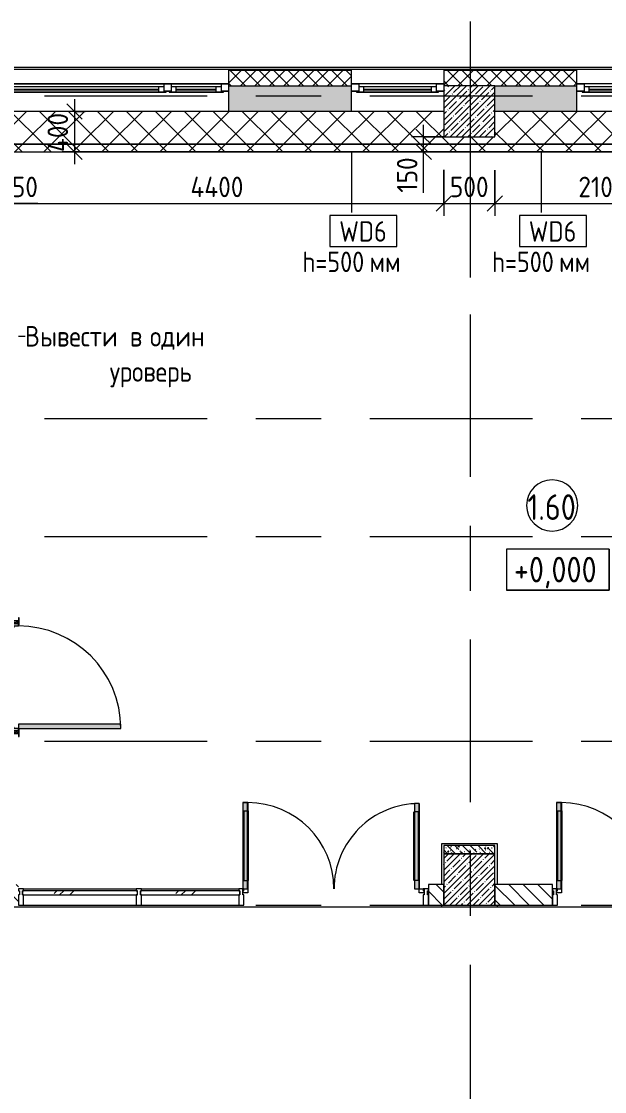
# Model space of a CAD drawing. Header units: millimetres. Extents: x 81368 to 286493, y -8553 to 29000.
# Drawn here: x 101428 to 107120, y 11579 to 22028 of the extents above; entities that cross this region are included whole.
import ezdxf

# ---------------------------------------------------------------- set-up
doc = ezdxf.new("R2010")
doc.units = ezdxf.units.MM
doc.linetypes.add('Осевая', pattern=[3175, 635, -476.25, 1587.5, -476.25])
for name, color, linetype, lineweight in [('A-ANNO-DIMS', 7, 'Continuous', 9), ('A-ANNO-DIMS-100', 7, 'Continuous', 9), ('A-AREA-IDEN', 7, 'Continuous', 9), ('A-GLAZ', 7, 'Continuous', 9), ('A-GLAZ-CURT', 7, 'Continuous', 9), ('A-GLAZ-CWMG', 7, 'Continuous', 9), ('A-WALL', 7, 'Continuous', 9), ('A-WALL-1', 7, 'Continuous', 13), ('A-WALL-IDEN', 7, 'Continuous', 9), ('G-ANNO-DIMS', 7, 'Continuous', 9), ('I-WALL', 7, 'Continuous', 9), ('S-COLS', 7, 'Continuous', 9), ('Оси', 7, 'Continuous', 9), ('Оси-2', 7, 'Осевая', 9)]:
    doc.layers.add(name, color=color, linetype=linetype, lineweight=lineweight)
for name, color, linetype, lineweight, true_color in [('A-DETL-GENF-1', 7, 'Continuous', 9, 0xe2e2e2), ('A-DETL-GENF-2', 7, 'Continuous', 9, 0xaaaaaa), ('A-DOOR-1', 7, 'Continuous', 9, 0xaaaaaa), ('A-DOOR-2', 7, 'Continuous', 9, 0xe2e2e2), ('A-DOOR-FRAM-1', 7, 'Continuous', 9, 0xe2e2e2), ('A-DOOR-FRAM-2', 7, 'Continuous', 9, 0xaaaaaa), ('A-FLOR-1', 7, 'Continuous', 9, 0xaaaaaa), ('A-WALL-3', 7, 'Continuous', 9, 0xff80c0), ('G-ANNO-TEXT-1', 7, 'Continuous', 9, 0x3c3c3c), ('I-WALL-1', 7, 'Continuous', 9, 0x787878)]:
    doc.layers.add(name, color=color, linetype=linetype, lineweight=lineweight, true_color=true_color)
doc.styles.add('GOST Common', font='GOST_Common.ttf', dxfattribs={"width": 0.9, "height": 250})
doc.styles.add('GOST Common_1', font='GOST_Common.ttf', dxfattribs={"width": 0.9, "height": 200})
doc.styles.add('ISOCPEUR_1', font='isocpeur.ttf', dxfattribs={"width": 0.9, "height": 200})
doc.dimstyles.new('ISO-2_0_0_9К_Средний_округл2', dxfattribs={"dimscale": 304.8, "dimtxt": 199.196235, "dimasz": 0.492126, "dimexe": 0.393701, "dimexo": 0, "dimgap": 0, "dimtad": 1, "dimdec": 0, "dimrnd": 10, "dimzin": 0, "dimdsep": 46, "dimtxsty": 'ISOCPEUR_1', "dimblk1": 'OBLIQUE', "dimblk2": 'OBLIQUE', "dimsah": 1, "dimcen": 0.09, "dimdle": 0.393701, "dimazin": 0, "dimtfac": 1, "dimtdec": 4, "dimtix": 1, "dimtmove": 0, "dimatfit": 3, "dimfxl": 1, "dimtvp": 1, "dimtolj": 1, "dimtzin": 0, "dimarcsym": 2})
doc.dimstyles.new('ISO-2_0_0_9К_Средний_округл2_1', dxfattribs={"dimscale": 304.8, "dimtxt": 199.196235, "dimasz": 0.492126, "dimexe": 0.393701, "dimexo": 0, "dimgap": 0, "dimtad": 1, "dimdec": 0, "dimrnd": 10, "dimzin": 0, "dimdsep": 46, "dimtxsty": 'ISOCPEUR_1', "dimblk1": 'OBLIQUE', "dimblk2": 'OBLIQUE', "dimsah": 1, "dimcen": 0.09, "dimdle": 0.393701, "dimazin": 0, "dimtfac": 1, "dimtdec": 4, "dimtix": 1, "dimtmove": 1, "dimatfit": 3, "dimfxl": 1, "dimtvp": 1, "dimtolj": 1, "dimtzin": 0, "dimarcsym": 2})
pattern_1 = [(45, (0, 0), (-57.024626, 57.024626), []), (45, (57.025, 0), (-57.024626, 57.024626), [100.806, -20.161, 3.353, -16.808])]
pattern_2 = [(45, (0, 0), (-141.42136, 141.42136), []), (135, (0, 0), (-141.42136, -141.42136), [])]

# ---------------------------------------------------------------- blocks, each defined once
blk = doc.blocks.new('120_Окно_СКБ_1Ст - 120_Окно_СКБ_1Ст 900х2500_h_ с форточкой-22876038-План монтажа стен и перегородок 1 этажа в осях 23_1-33')
at = {"layer": 'A-GLAZ'}
for p, q in [((-450, -127), (-450, -57)), ((-450, -57), (-380, -57)), ((450, -57), (-450, -57)), ((-380, -57), (-380, -127)), ((380, -87), (-380, -87)), ((-380, -87), (-380, -127)), ((-330, -137), (-330, -87)), ((330, -137), (330, -87)), ((380, -127), (380, -57)), ((380, -57), (450, -57)), ((380, -127), (380, -87)), ((450, -57), (450, -127)), ((-380, -127), (-450, -127)), ((-450, -127), (-400, -127)), ((-380, -127), (-400, -127)), ((-400, -127), (-400, -137)), ((-400, -137), (400, -137)), ((400, -137), (-400, -137)), ((-330, -107), (330, -107)), ((330, -117), (-330, -117)), ((450, -127), (380, -127)), ((400, -127), (380, -127)), ((400, -127), (450, -127)), ((400, -137), (400, -127))]:
    blk.add_line(p, q, dxfattribs=at)
blk = doc.blocks.new('110_Дверь_СКБ_1Ст_Внутренняя1 - Д-4 1100x2100h_су мгн-31800557-План монтажа стен и перегородок 1 этажа в осях 23_1-33')
at = {"layer": 'A-DOOR-1'}
h = blk.add_hatch(dxfattribs=at)
h.set_pattern_fill('FP_27', color=256, style=0, pattern_type=2)
h.set_pattern_definition([(135, (1751.41, 164.685), (-14.14214, -14.14214), []), (225, (1751.41, 164.685), (14.14214, -14.14214), [])])
h.paths.add_polyline_path([(562.5, 100), (537.5, 100), (537.5, -100), (562.5, -100)])
at = {"layer": 'A-DOOR-2'}
h = blk.add_hatch(color=256, dxfattribs=at)
h.paths.add_polyline_path([(537.5, 20), (537.5, 100), (512.5, 100), (512.5, 60), (502.5, 60), (502.5, 20)])
h.paths.add_polyline_path([(-477.5, 20), (-477.5, 60), (-487.5, 60), (-487.5, 100), (-512.5, 100), (-512.5, 20)])
at = {"layer": 'A-DOOR-FRAM-1'}
for points in [[(512.5, 1100), (472.5, 1100), (472.5, 100), (512.5, 100), (512.5, 547.2)], [(-497.5, 100), (-497.5, 108), (-567.5, 108), (-567.5, 100)], [(592.5, 108), (522.5, 108), (522.5, 100), (592.5, 100)], [(-497.5, 99), (-497.5, 100), (-512.5, 99)], [(-497.5, 20), (-512.5, 20), (-512.5, -100), (-497.5, -100)], [(537.5, 99), (537.5, 100), (522.5, 99)], [(537.5, 20), (522.5, 20), (522.5, -100), (537.5, -100)], [(-497.5, -108), (-497.5, -100), (-567.5, -100), (-567.5, -108)], [(592.5, -100), (522.5, -100), (522.5, -108), (592.5, -108)]]:
    blk.add_hatch(color=256, dxfattribs=at).paths.add_polyline_path(points)
at = {"layer": 'A-DOOR-FRAM-2'}
h = blk.add_hatch(dxfattribs=at)
h.set_pattern_fill('FP_28', color=256, style=0, pattern_type=2)
h.set_pattern_definition([(45, (-371.384, 164.685), (-14.1421, 14.1421), []), (135, (-371.384, 164.685), (-14.1421, -14.1421), [])])
h.paths.add_polyline_path([(-512.5, 100), (-537.5, 100), (-537.5, -100), (-512.5, -100)])
at = {"layer": 'A-DOOR-1'}
for p, q in [((512.5, 1100), (472.5, 1100)), ((472.5, 1100), (472.5, 100)), ((512.5, 100), (512.5, 1100)), ((472.5, 100), (512.5, 100))]:
    blk.add_line(p, q, dxfattribs=at)
blk.add_arc((512.5, 100), 1000, 90, 180, dxfattribs=at)
at = {"layer": 'A-DOOR-FRAM-2'}
for p, q in [((-497.5, 108), (-567.5, 108)), ((-567.5, 108), (-567.5, 100)), ((-497.5, 100), (-497.5, 108)), ((592.5, 108), (522.5, 108)), ((522.5, 108), (522.5, 100)), ((592.5, 100), (592.5, 108)), ((-567.5, 100), (-497.5, 100)), ((-512.5, 100), (-537.5, 100)), ((-537.5, 100), (-537.5, -100)), ((-487.5, 100), (-512.5, 100)), ((-512.5, 100), (-512.5, 20)), ((-512.5, -100), (-512.5, 100)), ((-497.5, 100), (-512.5, 100)), ((-512.5, 100), (-512.5, 99)), ((-512.5, 99), (-497.5, 99)), ((-512.5, 20), (-477.5, 20)), ((-497.5, 20), (-512.5, 20)), ((-512.5, 20), (-512.5, -100)), ((-497.5, 99), (-497.5, 100)), ((-497.5, -100), (-497.5, 20)), ((-487.5, 60), (-487.5, 100)), ((-477.5, 60), (-487.5, 60)), ((-477.5, 20), (-477.5, 60)), ((512.5, 60), (502.5, 60)), ((502.5, 60), (502.5, 20)), ((502.5, 20), (537.5, 20)), ((512.5, 100), (512.5, 60)), ((537.5, 100), (512.5, 100)), ((537.5, 100), (522.5, 100)), ((522.5, 100), (522.5, 99)), ((522.5, 100), (592.5, 100)), ((522.5, 99), (537.5, 99)), ((537.5, 20), (522.5, 20)), ((522.5, 20), (522.5, -100)), ((537.5, 20), (537.5, 100)), ((562.5, 100), (537.5, 100)), ((537.5, 100), (537.5, -100)), ((537.5, 99), (537.5, 100)), ((537.5, -100), (537.5, 20)), ((562.5, -100), (562.5, 100)), ((-497.5, -100), (-567.5, -100)), ((-567.5, -100), (-567.5, -108)), ((-537.5, -100), (-512.5, -100)), ((-512.5, -100), (-497.5, -100)), ((-497.5, -108), (-497.5, -100)), ((522.5, -100), (537.5, -100)), ((592.5, -100), (522.5, -100)), ((522.5, -100), (522.5, -108)), ((537.5, -100), (562.5, -100)), ((592.5, -108), (592.5, -100)), ((-567.5, -108), (-497.5, -108)), ((522.5, -108), (592.5, -108))]:
    blk.add_line(p, q, dxfattribs=at)
blk = doc.blocks.new('Дверь_Витражная_остекление_ - ВВ-11 остекление-32352627-План монтажа стен и перегородок 1 этажа в осях 23_1-33')
at = {"layer": 'A-DETL-GENF-1'}
for points in [[(-791, -20), (-836, -20), (-836, -851), (-791, -851), (-791, -56)], [(841, -20), (841, -860), (886, -860), (886, -20)]]:
    blk.add_hatch(color=256, dxfattribs=at).paths.add_polyline_path(points)
at = {"layer": 'A-DETL-GENF-2'}
for p, q in [((-791, -20), (-836, -20)), ((-836, -851), (-836, -20)), ((-791, -20), (-836, -20)), ((-836, -20), (-836, -851)), ((-836, -100), (-791, -100)), ((-826, -771), (-826, -100)), ((-791, -851), (-791, -20)), ((-791, -851), (-791, -20)), ((-782, -771), (-782, -100)), ((832, -780), (832, -100)), ((841, -860), (841, -20)), ((841, -20), (841, -860)), ((886, -100), (841, -100)), ((876, -780), (876, -100)), ((886, -860), (886, -20)), ((886, -860), (886, -20)), ((-836, -771), (-791, -771)), ((886, -780), (841, -780)), ((-836, -851), (-791, -851)), ((-836, -851), (-791, -851)), ((886, -860), (841, -860)), ((841, -860), (886, -860))]:
    blk.add_line(p, q, dxfattribs=at)
at = {"layer": 'A-DOOR-1'}
for p, q in [((-886, 20), (-836, 20)), ((-886, -20), (-886, 20)), ((-836, 20), (-836, -20)), ((836, 20), (886, 20)), ((836, -20), (836, 20)), ((886, 20), (886, -20)), ((-836, -20), (-886, -20)), ((-836, -851), (-836, -20)), ((836, -860), (836, -20)), ((886, -20), (836, -20))]:
    blk.add_line(p, q, dxfattribs=at)
for centre, radius, start, end in [((-836, -20), 831, 270, 0), ((836, -20), 840, 180, 270)]:
    blk.add_arc(centre, radius, start, end, dxfattribs=at)
blk = doc.blocks.new('Прямоугольный импост - Импост структурный с накладкой - 160мм Темный-30756008-План монтажа стен и перегородок 1 этажа в осях 23_1-33')
at = {"layer": 'A-GLAZ-CWMG'}
for p, q in [((-50, 0), (-50, 17)), ((-50, 17), (0, 17)), ((-40, 0), (-50, 0)), ((-40, -40), (-40, 0)), ((0, 0), (-10, 0)), ((-10, 0), (-10, -40)), ((0, 17), (0, 0)), ((-50, -140), (-50, -40)), ((-50, -40), (-40, -40)), ((-10, -40), (0, -40)), ((0, -40), (0, -140)), ((0, -140), (-50, -140))]:
    blk.add_line(p, q, dxfattribs=at)
blk = doc.blocks.new('Системная панель - Стекло - 40мм-32352622-План монтажа стен и перегородок 1 этажа в осях 23_1-33')
at = {"layer": 'A-GLAZ-CURT'}
h = blk.add_hatch(dxfattribs=at)
h.set_pattern_fill('FP_46', color=256, style=0, pattern_type=2)
h.set_pattern_definition([(225, (103174, 13440), (282.8427, -282.8427), [200, -600]), (225, (103374, 13540), (282.8427, -282.8427), [600, -200]), (225, (102974, 13640), (282.8427, -282.8427), [200, -600])])
h.paths.add_polyline_path([(-485, 40), (-485, 0), (485, 0), (485, 40), (-101, 40)])
for p, q in [((485, 40), (-485, 40)), ((-485, 40), (-485, 0)), ((-485, 0), (485, 0)), ((485, 0), (485, 40))]:
    blk.add_line(p, q, dxfattribs=at)
blk = doc.blocks.new('Прямоугольный импост - Импост структурный с накладкой - 160мм Темный-32352618-План монтажа стен и перегородок 1 этажа в осях 23_1-33')
at = {"layer": 'A-GLAZ-CWMG'}
for p, q in [((102599, 13557), (103549, 13557)), ((102599, 13400), (103549, 13400))]:
    blk.add_line(p, q, dxfattribs=at)
blk = doc.blocks.new('Прямоугольный импост - Импост структурный с накладкой - 160мм Темный-30755591-План монтажа стен и перегородок 1 этажа в осях 23_1-33')
at = {"layer": 'A-GLAZ-CWMG'}
for p, q in [((-25, 0), (-25, 17)), ((-25, 17), (25, 17)), ((-15, 0), (-25, 0)), ((-15, -40), (-15, 0)), ((25, 0), (15, 0)), ((15, 0), (15, -40)), ((25, 17), (25, 0)), ((-25, -140), (-25, -40)), ((-25, -40), (-15, -40)), ((15, -40), (25, -40)), ((25, -40), (25, -140)), ((25, -140), (-25, -140))]:
    blk.add_line(p, q, dxfattribs=at)
blk = doc.blocks.new('Системная панель - Стекло - 40мм-32352614-План монтажа стен и перегородок 1 этажа в осях 23_1-33')
at = {"layer": 'A-GLAZ-CURT'}
h = blk.add_hatch(dxfattribs=at)
h.set_pattern_fill('FP_47', color=256, style=0, pattern_type=2)
h.set_pattern_definition([(225, (102098.5, 13440), (282.8427, -282.8427), [200, -600]), (225, (102298.5, 13540), (282.8427, -282.8427), [600, -200]), (225, (101898.5, 13640), (282.8427, -282.8427), [200, -600])])
h.paths.add_polyline_path([(-561, 40), (-561, 0), (560, 0), (560, 40), (153, 40)])
for p, q in [((560, 40), (-561, 40)), ((-561, 40), (-561, 0)), ((560, 0), (560, 40)), ((-561, 0), (560, 0))]:
    blk.add_line(p, q, dxfattribs=at)
blk = doc.blocks.new('Прямоугольный импост - Импост структурный с накладкой - 160мм Темный-32352612-План монтажа стен и перегородок 1 этажа в осях 23_1-33')
at = {"layer": 'A-GLAZ-CWMG'}
for p, q in [((101448, 13557), (102549, 13557)), ((101448, 13400), (102549, 13400))]:
    blk.add_line(p, q, dxfattribs=at)
blk = doc.blocks.new('Прямоугольный импост - Импост структурный с накладкой - 160мм Темный-32310142-План монтажа стен и перегородок 1 этажа в осях 23_1-33')
at = {"layer": 'A-GLAZ-CWMG'}
for p, q in [((-50, 0), (-50, 17)), ((-50, 17), (0, 17)), ((-40, 0), (-50, 0)), ((-40, -40), (-40, 0)), ((0, 0), (-10, 0)), ((-10, 0), (-10, -40)), ((0, 17), (0, 0)), ((-50, -140), (-50, -40)), ((-50, -40), (-40, -40)), ((-10, -40), (0, -40)), ((0, -40), (0, -140)), ((0, -140), (-50, -140))]:
    blk.add_line(p, q, dxfattribs=at)
blk = doc.blocks.new('Дверь_Витражная_остекление_ - ВВ-12 остекление-32353611-План монтажа стен и перегородок 1 этажа в осях 23_1-33')
at = {"layer": 'A-DETL-GENF-1'}
for points in [[(-789.5, -20), (-834.5, -20), (-834.5, -849), (-789.5, -849), (-789.5, -56)], [(839.5, -20), (839.5, -860), (884.5, -860), (884.5, -20)]]:
    blk.add_hatch(color=256, dxfattribs=at).paths.add_polyline_path(points)
at = {"layer": 'A-DETL-GENF-2'}
for p, q in [((-789.5, -20), (-834.5, -20)), ((-834.5, -849), (-834.5, -20)), ((-789.5, -20), (-834.5, -20)), ((-834.5, -20), (-834.5, -849)), ((-834.5, -100), (-789.5, -100)), ((-824.5, -769), (-824.5, -100)), ((-789.5, -849), (-789.5, -20)), ((-789.5, -849), (-789.5, -20)), ((-780.5, -769), (-780.5, -100)), ((830.5, -780), (830.5, -100)), ((839.5, -860), (839.5, -20)), ((839.5, -20), (839.5, -860)), ((884.5, -100), (839.5, -100)), ((874.5, -780), (874.5, -100)), ((884.5, -860), (884.5, -20)), ((884.5, -860), (884.5, -20)), ((-834.5, -769), (-789.5, -769)), ((884.5, -780), (839.5, -780)), ((-834.5, -849), (-789.5, -849)), ((-834.5, -849), (-789.5, -849)), ((884.5, -860), (839.5, -860)), ((839.5, -860), (884.5, -860))]:
    blk.add_line(p, q, dxfattribs=at)
at = {"layer": 'A-DOOR-1'}
for p, q in [((-884.5, 20), (-834.5, 20)), ((-884.5, -20), (-884.5, 20)), ((-834.5, 20), (-834.5, -20)), ((834.5, 20), (884.5, 20)), ((834.5, -20), (834.5, 20)), ((884.5, 20), (884.5, -20)), ((-834.5, -20), (-884.5, -20)), ((-834.5, -849), (-834.5, -20)), ((834.5, -860), (834.5, -20)), ((884.5, -20), (834.5, -20))]:
    blk.add_line(p, q, dxfattribs=at)
for centre, radius, start, end in [((-834.5, -20), 829, 270, 0), ((834.5, -20), 840, 180, 270)]:
    blk.add_arc(centre, radius, start, end, dxfattribs=at)
blk = doc.blocks.new('BSC_Колонна _Прямоугольная - 500х500-23282986-План монтажа стен и перегородок 1 этажа в осях 23_1-33')
at = {"layer": 'S-COLS'}
h = blk.add_hatch(dxfattribs=at)
h.set_pattern_fill('FP_54', color=256, style=0, pattern_type=2)
h.set_pattern_definition([(45, (-105800, -21150), (-57.024626, 57.024626), []), (45, (-105742.975, -21150), (-57.024626, 57.024626), [100.806, -20.161, 3.353, -16.808])])
h.paths.add_polyline_path([(-250, -250), (250, -250), (250, 250), (-250, 250), (-250, -226)])
for p, q in [((250, 250), (-250, 250)), ((-250, 250), (-250, -250)), ((250, -250), (250, 250)), ((-250, -250), (250, -250))]:
    blk.add_line(p, q, dxfattribs=at)
blk = doc.blocks.new('120_Окно_СКБ_2Ст_Фрамуга сверху - 120_Окно_СКБ_2Ст_2300х2500_h_ ДОО-23103760-План монтажа стен и перегородок 1 этажа в осях 23_1-33')
at = {"layer": 'A-GLAZ'}
for p, q in [((-1150, -127), (-1150, -57)), ((-1150, -57), (-1080, -57)), ((1150, -57), (-1150, -57)), ((-1080, -57), (-1080, -127)), ((-1080, -57), (1080, -57)), ((520, -87), (-1080, -87)), ((-1080, -87), (-1080, -127)), ((-1030, -137), (-1030, -87)), ((470, -137), (470, -87)), ((520, -127), (520, -57)), ((520, -57), (590, -57)), ((520, -127), (520, -87)), ((590, -57), (590, -127)), ((1080, -87), (590, -87)), ((590, -87), (590, -127)), ((640, -137), (640, -87)), ((1030, -137), (1030, -87)), ((1080, -127), (1080, -57)), ((1080, -57), (1150, -57)), ((1080, -127), (1080, -87)), ((1150, -57), (1150, -127)), ((-1080, -127), (-1150, -127)), ((-1150, -127), (-1100, -127)), ((-1080, -127), (-1100, -127)), ((-1100, -127), (-1100, -137)), ((-1100, -137), (540, -137)), ((540, -137), (-1100, -137)), ((-1030, -107), (470, -107)), ((470, -117), (-1030, -117)), ((590, -127), (520, -127)), ((540, -127), (520, -127)), ((540, -127), (570, -127)), ((540, -127), (570, -127)), ((540, -137), (540, -127)), ((590, -127), (570, -127)), ((570, -127), (570, -137)), ((570, -137), (1100, -137)), ((1100, -137), (570, -137)), ((640, -107), (1030, -107)), ((1030, -117), (640, -117)), ((1150, -127), (1080, -127)), ((1100, -127), (1080, -127)), ((1100, -127), (1150, -127)), ((1100, -137), (1100, -127))]:
    blk.add_line(p, q, dxfattribs=at)
blk = doc.blocks.new('Прямоугольный импост - Импост структурный с накладкой - 160мм Темный-32348142-План монтажа стен и перегородок 1 этажа в осях 23_1-33')
at = {"layer": 'A-GLAZ-CWMG'}
for p, q in [((0, 17), (-50, 17)), ((-50, 17), (-50, 0)), ((-50, 0), (-40, 0)), ((-40, 0), (-40, -40)), ((-10, -40), (-10, 0)), ((-10, 0), (0, 0)), ((0, 0), (0, 17)), ((-40, -40), (-50, -40)), ((-50, -40), (-50, -140)), ((0, -40), (-10, -40)), ((0, -140), (0, -40)), ((-50, -140), (0, -140))]:
    blk.add_line(p, q, dxfattribs=at)
blk = doc.blocks.new('Зашивка приборов отопления - Зашивка приборов отопления-33267402-План монтажа стен и перегородок 1 этажа в осях 23_1-33')
at = {"layer": 'A-WALL-3'}
h = blk.add_hatch(dxfattribs=at)
h.set_pattern_fill('FP_63', color=256, style=0, pattern_type=2)
h.set_pattern_definition(pattern_2)
h.paths.add_polyline_path([(107828, 20829), (108150, 20829), (108150, 21150), (106050, 21150), (106050, 20900), (105550, 20900), (105550, 21150), (101150, 21150), (101150, 20829), (107662, 20829)])
h = blk.add_hatch(dxfattribs=at)
h.set_pattern_fill('FP_63', color=256, style=0, pattern_type=2)
h.set_pattern_definition(pattern_2)
h.paths.add_polyline_path([(104837, 20754), (108150, 20754), (108150, 20829), (101150, 20829), (101150, 20754), (104670, 20754)])
for p, q in [((103450, 21150), (101150, 21150)), ((105550, 21150), (104650, 21150)), ((107750, 21150), (106850, 21150)), ((101150, 20829), (108150, 20829)), ((108150, 20829), (101150, 20829)), ((101150, 20754), (108150, 20754))]:
    blk.add_line(p, q, dxfattribs=at)
blk = doc.blocks.new('Марка_Помещения - Номер-25198446-План монтажа стен и перегородок 1 этажа в осях 23_1-33')
at = {"layer": 'A-AREA-IDEN'}
for start, end in [(360, 180), (180, 360)]:
    blk.add_arc((0, 0), 2.5, start, end, dxfattribs=at)
blk = doc.blocks.new('Высотные отметки - 10х4_h_-17668695-План монтажа стен и перегородок 1 этажа в осях 23_1-33')
at = {"layer": 'G-ANNO-DIMS'}
for p, q in [((-5, 4), (-5, 0)), ((5, 4), (-5, 4)), ((5, 4), (-5, 4)), ((-5, 4), (-5, 0)), ((5, 4), (5, 0)), ((5, 0), (5, 4)), ((5, 0), (-5, 0)), ((-5, 0), (5, 0))]:
    blk.add_line(p, q, dxfattribs=at)
blk = doc.blocks.new('М_стена2 - Типоразмер-30678229-План монтажа стен и перегородок 1 этажа в осях 23_1-33')
at = {"layer": 'A-WALL-IDEN'}
for p, q in [((3.26, 1.52), (-3.27, 1.52)), ((-3.27, 1.52), (-3.27, -1.48)), ((3.26, -1.48), (3.26, 1.52)), ((-3.27, -1.48), (3.26, -1.48))]:
    blk.add_line(p, q, dxfattribs=at)
blk = doc.blocks.new('DIMBLOCK51-План монтажа стен и перегородок 1 этажа в осях 23_1-33')
at = {"layer": 'A-ANNO-DIMS-100'}
for p, q in [((100800, 20357), (100800, 20131)), ((100800, 20251), (100800, 20357)), ((101150, 20357), (101150, 20131)), ((101150, 20251), (101150, 20357)), ((100680, 20251), (101150, 20251)), ((101108, 20251), (100975, 20251)), ((101587, 20251), (101108, 20251))]:
    blk.add_line(p, q, dxfattribs=at)
at = {"layer": 'A-ANNO-DIMS-100', "lineweight": 20}
for p, q in [((100800, 20251), (100875, 20326)), ((101150, 20251), (101225, 20326)), ((100800, 20251), (100725, 20176)), ((101150, 20251), (101075, 20176))]:
    blk.add_line(p, q, dxfattribs=at)
at = {"layer": 'A-ANNO-DIMS-100', "color": 0, "insert": (101208, 20512), "char_height": 200, "width": 455.09, "attachment_point": 1, "line_spacing_factor": 1.149209, "style": 'ISOCPEUR_1'}
blk.add_mtext('350', dxfattribs=at)
blk = doc.blocks.new('_Oblique')
at = {"color": 0, "linetype": 'ByBlock', "lineweight": -2}
blk.add_line((-0.5, -0.5), (0.5, 0.5), dxfattribs=at)
blk = doc.blocks.new('DIMBLOCK52-План монтажа стен и перегородок 1 этажа в осях 23_1-33')
at = {"layer": 'A-ANNO-DIMS-100'}
for p, q in [((105550, 20578), (105550, 20131)), ((105550, 20251), (105550, 20578)), ((101150, 20357), (101150, 20131)), ((101150, 20251), (101150, 20357)), ((101150, 20251), (105550, 20251))]:
    blk.add_line(p, q, dxfattribs=at)
at = {"layer": 'A-ANNO-DIMS-100', "lineweight": 20}
for p, q in [((101150, 20251), (101225, 20326)), ((105550, 20251), (105625, 20326)), ((101150, 20251), (101075, 20176)), ((105550, 20251), (105475, 20176))]:
    blk.add_line(p, q, dxfattribs=at)
at = {"layer": 'A-ANNO-DIMS-100', "color": 0, "insert": (103078, 20512), "char_height": 200, "width": 652.75, "attachment_point": 1, "line_spacing_factor": 1.149209, "style": 'ISOCPEUR_1'}
blk.add_mtext('4400', dxfattribs=at)
blk = doc.blocks.new('DIMBLOCK53-План монтажа стен и перегородок 1 этажа в осях 23_1-33')
at = {"layer": 'A-ANNO-DIMS-100'}
for p, q in [((105550, 20578), (105550, 20131)), ((105550, 20251), (105550, 20578)), ((106050, 20575), (106050, 20131)), ((106050, 20251), (106050, 20575)), ((105550, 20251), (106050, 20251))]:
    blk.add_line(p, q, dxfattribs=at)
at = {"layer": 'A-ANNO-DIMS-100', "lineweight": 20}
for p, q in [((105550, 20251), (105625, 20326)), ((106050, 20251), (106125, 20326)), ((105550, 20251), (105475, 20176)), ((106050, 20251), (105975, 20176))]:
    blk.add_line(p, q, dxfattribs=at)
at = {"layer": 'A-ANNO-DIMS-100', "color": 0, "insert": (105610, 20512), "char_height": 200, "width": 455.09, "attachment_point": 1, "line_spacing_factor": 1.149209, "style": 'ISOCPEUR_1'}
blk.add_mtext('500', dxfattribs=at)
blk = doc.blocks.new('DIMBLOCK54-План монтажа стен и перегородок 1 этажа в осях 23_1-33')
at = {"layer": 'A-ANNO-DIMS-100'}
for p, q in [((108150, 20754), (108150, 20131)), ((108150, 20251), (108150, 20754)), ((106050, 20575), (106050, 20131)), ((106050, 20251), (106050, 20575)), ((106050, 20251), (108150, 20251))]:
    blk.add_line(p, q, dxfattribs=at)
at = {"layer": 'A-ANNO-DIMS-100', "lineweight": 20}
for p, q in [((106050, 20251), (106125, 20326)), ((108150, 20251), (108225, 20326)), ((106050, 20251), (105975, 20176)), ((108150, 20251), (108075, 20176))]:
    blk.add_line(p, q, dxfattribs=at)
at = {"layer": 'A-ANNO-DIMS-100', "color": 0, "insert": (106864, 20512), "char_height": 200, "width": 565.41, "attachment_point": 1, "line_spacing_factor": 1.149209, "style": 'ISOCPEUR_1'}
blk.add_mtext('2100', dxfattribs=at)
blk = doc.blocks.new('DIMBLOCK57-План монтажа стен и перегородок 1 этажа в осях 23_1-33')
at = {"layer": 'A-ANNO-DIMS-100', "lineweight": 20}
for p, q in [((101945, 21150), (101870, 21225)), ((101945, 21150), (102020, 21075)), ((101945, 20754), (101870, 20829)), ((101945, 20754), (102020, 20679))]:
    blk.add_line(p, q, dxfattribs=at)
at = {"layer": 'A-ANNO-DIMS-100'}
for p, q in [((101945, 21270), (101945, 20634)), ((102051, 21150), (101825, 21150)), ((101945, 21150), (102051, 21150)), ((109864, 20754), (101825, 20754)), ((101945, 20754), (109864, 20754))]:
    blk.add_line(p, q, dxfattribs=at)
at = {"layer": 'A-ANNO-DIMS-100', "color": 0, "insert": (101683, 20753), "char_height": 200, "width": 478.07, "attachment_point": 1, "rotation": 90, "line_spacing_factor": 1.149209, "style": 'ISOCPEUR_1'}
blk.add_mtext('400', dxfattribs=at)
blk = doc.blocks.new('DIMBLOCK58-План монтажа стен и перегородок 1 этажа в осях 23_1-33')
at = {"layer": 'A-ANNO-DIMS-100'}
for p, q in [((105354, 20634), (105354, 21020)), ((105550, 20900), (105234, 20900)), ((105354, 20900), (105550, 20900)), ((105354, 20801), (105354, 20827)), ((105354, 20356), (105354, 20801)), ((109864, 20754), (105234, 20754)), ((105354, 20754), (109864, 20754))]:
    blk.add_line(p, q, dxfattribs=at)
at = {"layer": 'A-ANNO-DIMS-100', "lineweight": 20}
for p, q in [((105354, 20900), (105279, 20975)), ((105354, 20900), (105429, 20825)), ((105354, 20754), (105279, 20829)), ((105354, 20754), (105429, 20679))]:
    blk.add_line(p, q, dxfattribs=at)
at = {"layer": 'A-ANNO-DIMS-100', "color": 0, "insert": (105093, 20356), "char_height": 200, "width": 413.72, "attachment_point": 1, "rotation": 90, "line_spacing_factor": 1.149209, "style": 'ISOCPEUR_1'}
blk.add_mtext('150', dxfattribs=at)

msp = doc.modelspace()

# ---------------------------------------------------------------- hatches: boundary and pattern name
at = {"layer": 'A-WALL'}
h = msp.add_hatch(dxfattribs=at)
h.set_pattern_fill('FP_5', color=256, style=0, pattern_type=2)
h.set_pattern_definition([(45, (0, 0), (-70.71068, 70.71068), []), (135, (0, 0), (-70.71068, -70.71068), [])])
h.paths.add_polyline_path([(111235.1, 21400), (111126.6, 21550), (110941.5, 21550), (111050, 21400), (111152.1, 21400)])
h.paths.add_polyline_path([(110803.2, 21400), (110694.6, 21550), (109950, 21550), (109950, 21400), (110487.3, 21400)])
h.paths.add_polyline_path([(108825.4, 21400), (109050, 21400), (109050, 21550), (107750, 21550), (107750, 21400), (108493, 21400)])
h.paths.add_polyline_path([(106850, 21400), (106850, 21550), (105550, 21550), (105550, 21400), (106831, 21400)])
h.paths.add_polyline_path([(104650, 21400), (104650, 21550), (103450, 21550), (103450, 21400), (104504.3, 21400)])
h.paths.add_polyline_path([(101150, 21400), (101150, 21550), (96610, 21550), (96610, 21400), (100800, 21400)])
h.paths.add_polyline_path([(93310, 21400), (93310, 21550), (93060, 21550), (93060, 21400), (93203, 21400)])
at = {"layer": 'I-WALL'}
h = msp.add_hatch(dxfattribs=at)
h.set_pattern_fill('FP_2', color=256, style=0, pattern_type=2)
h.set_pattern_definition(pattern_1)
h.paths.add_polyline_path([(110350, 21150), (110350, 21400), (109950, 21400), (109950, 21150), (110154.9, 21150)])
h.paths.add_polyline_path([(109050, 21150), (109050, 21400), (107750, 21400), (107750, 21150), (108991.6, 21150)])
h.paths.add_polyline_path([(106850, 21150), (106850, 21400), (106050, 21400), (106050, 21150), (106831, 21150)])
h.paths.add_polyline_path([(104650, 21150), (104650, 21400), (103450, 21400), (103450, 21150), (104504.3, 21150)])
h.paths.add_polyline_path([(100800, 21150), (101150, 21150), (101150, 21400), (100800, 21400)])
h = msp.add_hatch(dxfattribs=at)
h.set_pattern_fill('FP_4', color=256, style=0, pattern_type=2)
h.set_pattern_definition([(135, (0, 0), (-70.71068, -70.71068), [])])
h.paths.add_polyline_path([(110550, 13400), (110550, 13600), (109829, 13600), (109829, 13400)])
h.paths.add_polyline_path([(105550, 13400), (105550, 13600), (105400, 13600), (105400, 13400)])
h.paths.add_polyline_path([(106050, 13400), (106610, 13400), (106610, 13600), (106050, 13600)])
h.paths.add_polyline_path([(101398, 13400), (101398, 13600), (101100, 13600), (101100, 13400), (101180.4, 13400)])
at = {"layer": 'I-WALL-1'}
h = msp.add_hatch(dxfattribs=at)
h.set_pattern_fill('FP_14', color=256, style=0, pattern_type=2)
h.set_pattern_definition([(135, (0, 0), (-75.43415, -75.43415), [106.68, -17.78, 3.556, -17.78]), (135, (0, 75.39), (-75.43415, -75.43415), []), (50, (0, 0), (127.52922, -11.15758), [13.335, -146.685]), (355, (0, 0), (-24.66966, 133.74002), [10.668, -117.348]), (100.451, (10.63, -0.93), (102.85973, 122.58178), [11.333, -124.663]), (46.184, (0, 35.56), (189.75516, -29.43036), [20.002, -220.027]), (96.636, (15.81, 33.1), (166.1822, 173.1996), [17, -186.995]), (351.184, (0, 35.56), (166.18393, 173.19757), [16.002, -176.022]), (21, (17.78, 26.67), (106.13027, -71.58603), [13.335, -146.685]), (326, (17.78, 26.67), (43.26188, 128.93175), [10.668, -117.348]), (71.451, (26.62, 20.7), (149.39198, 57.34505), [11.333, -124.663]), (37.5, (0, 0), (2.162228, 59.188357), [3.353, -112.573, 3.353, -115.773, -117.792]), (37.5, (0, 0), (2.162228, 59.188357), [-235.052, 3.353, -114.44]), (7.5, (0, 0), (46.773857, 70.126152), [3.353, -64.567, 3.353, -109.906, -44.894]), (7.5, (0, 0), (46.773857, 70.126152), [-181.178, 3.353, -41.542]), (327.5, (-39.65, 0), (94.913671, -4.010093), [3.353, -41.097, 3.353, -135.331, -184.023]), (327.5, (-39.65, 0), (94.913671, -4.010093), [-183.134, 3.353, -180.67]), (317.5, (-57.43, 0), (103.69057, 17.79882), [3.353, -54.432, 3.353, -88.748, -130.683]), (317.5, (-57.43, 0), (103.69057, 17.79882), [-149.885, 3.353, -127.33])])
h.paths.add_polyline_path([(106050, 13900), (106050, 13980), (105550, 13980), (105550, 13900), (105833.9, 13900)])
at = {"layer": 'S-COLS'}
h = msp.add_hatch(dxfattribs=at)
h.set_pattern_fill('FP_2', color=256, style=0, pattern_type=2)
h.set_pattern_definition(pattern_1)
h.paths.add_polyline_path([(105550, 13400), (106050, 13400), (106050, 13900), (105550, 13900), (105550, 13600)])

# ---------------------------------------------------------------- linework, layer by layer
at = {"layer": 'A-FLOR-1'}
for p, q in [((105530, 13600), (105530, 14000)), ((105530, 14000), (106070, 14000)), ((106070, 14000), (106070, 13600)), ((120360, 13380), (99790, 13380)), ((105530, 13380), (105530, 13400)), ((106070, 13400), (106070, 13380))]:
    msp.add_line(p, q, dxfattribs=at)
at = {"layer": 'A-WALL'}
for p, q in [((96570, 21580), (111141.9, 21580)), ((105550, 21558), (96610, 21558)), ((103450, 21558), (103450, 21400)), ((104650, 21400), (104650, 21558)), ((111130.7, 21558), (105550, 21558)), ((105550, 21558), (105550, 21400)), ((106850, 21400), (106850, 21558))]:
    msp.add_line(p, q, dxfattribs=at)
at = {"layer": 'A-WALL-1'}
for p, q in [((104650, 21553), (103450, 21553)), ((104650, 21550), (103450, 21550)), ((106850, 21553), (105550, 21553)), ((106850, 21550), (105550, 21550)), ((103450, 21400), (104650, 21400)), ((106050, 21400), (106850, 21400))]:
    msp.add_line(p, q, dxfattribs=at)
at = {"layer": 'A-WALL-IDEN'}
for p, q in [((104650, 20754), (104650, 20162)), ((106500.5, 20754), (106500.5, 20162))]:
    msp.add_line(p, q, dxfattribs=at)
at = {"layer": 'G-ANNO-TEXT-1'}
msp.add_line((101399.8, 18953.7), (101465.3, 18953.7), dxfattribs=at)
at = {"layer": 'I-WALL'}
for p, q in [((103450, 21400), (103450, 21150)), ((104650, 21150), (104650, 21400)), ((106850, 21150), (106850, 21400)), ((105550, 21150), (100800, 21150)), ((108150, 21150), (106050, 21150)), ((106050, 13980), (105550, 13980)), ((105550, 13980), (105550, 13900)), ((105550, 13900), (106050, 13900)), ((106050, 13900), (106050, 13980)), ((105550, 13600), (105400, 13600)), ((105400, 13600), (105400, 13400)), ((105550, 13400), (105550, 13600)), ((106610, 13600), (106050, 13600)), ((106050, 13600), (106050, 13400)), ((106610, 13400), (106610, 13600)), ((105400, 13400), (105550, 13400)), ((106050, 13400), (106610, 13400))]:
    msp.add_line(p, q, dxfattribs=at)
at = {"layer": 'S-COLS'}
for p, q in [((106050, 13900), (105550, 13900)), ((105550, 13900), (105550, 13600)), ((106050, 13600), (106050, 13900)), ((105550, 13600), (105550, 13400)), ((106050, 13400), (106050, 13600)), ((105550, 13400), (106050, 13400))]:
    msp.add_line(p, q, dxfattribs=at)
at = {"layer": 'Оси'}
msp.add_line((105810, 19528.3), (105810, 22028.3), dxfattribs=at)
at = {"layer": 'Оси-2'}
for p, q in [((84667.6, 21300), (122580, 21300)), ((105810, 593.7), (105810, 19528.3)), ((84667.6, 18150), (122760, 18150)), ((84667.6, 17000), (122760, 17000)), ((84667.6, 15000), (122160, 15000)), ((84667.6, 13400), (119719, 13400))]:
    msp.add_line(p, q, dxfattribs=at)

# ---------------------------------------------------------------- block references
at = {"layer": 'A-AREA-IDEN', "xscale": 99.99999999999993, "yscale": 99.99999999999993, "zscale": 99.99999999999993}
msp.add_blockref('Марка_Помещения - Номер-25198446-План монтажа стен и перегородок 1 этажа в осях 23_1-33', (106608, 17302.1), dxfattribs=at)
at = {"layer": 'A-DOOR-1'}
for name, p, rotation in [('110_Дверь_СКБ_1Ст_Внутренняя1 - Д-4 1100x2100h_су мгн-31800557-План монтажа стен и перегородок 1 этажа в осях 23_1-33', (101298, 15637.5), 270), ('Дверь_Витражная_остекление_ - ВВ-11 остекление-32352627-План монтажа стен и перегородок 1 этажа в осях 23_1-33', (104474.5, 13540), 180), ('Дверь_Витражная_остекление_ - ВВ-12 остекление-32353611-План монтажа стен и перегородок 1 этажа в осях 23_1-33', (107534.5, 13540), 180)]:
    msp.add_blockref(name, p, dxfattribs=dict(at, rotation=rotation))
at = {"layer": 'A-GLAZ'}
for name, p in [('120_Окно_СКБ_2Ст_Фрамуга сверху - 120_Окно_СКБ_2Ст_2300х2500_h_ ДОО-23103760-План монтажа стен и перегородок 1 этажа в осях 23_1-33', (102300, 21475)), ('120_Окно_СКБ_1Ст - 120_Окно_СКБ_1Ст 900х2500_h_ с форточкой-22876038-План монтажа стен и перегородок 1 этажа в осях 23_1-33', (105100, 21475)), ('120_Окно_СКБ_1Ст - 120_Окно_СКБ_1Ст 900х2500_h_ с форточкой-22876038-План монтажа стен и перегородок 1 этажа в осях 23_1-33', (107300, 21475))]:
    msp.add_blockref(name, p, dxfattribs=at)
at = {"layer": 'A-GLAZ-CURT', "rotation": 180}
for name, p in [('Системная панель - Стекло - 40мм-32352614-План монтажа стен и перегородок 1 этажа в осях 23_1-33', (101998.5, 13540)), ('Системная панель - Стекло - 40мм-32352622-План монтажа стен и перегородок 1 этажа в осях 23_1-33', (103074, 13540))]:
    msp.add_blockref(name, p, dxfattribs=at)
at = {"layer": 'A-GLAZ-CWMG', "extrusion": (0, 0, -1)}
for name, p in [('Прямоугольный импост - Импост структурный с накладкой - 160мм Темный-30756008-План монтажа стен и перегородок 1 этажа в осях 23_1-33', (-101398, 13540)), ('Прямоугольный импост - Импост структурный с накладкой - 160мм Темный-30755591-План монтажа стен и перегородок 1 этажа в осях 23_1-33', (-102574, 13540)), ('Прямоугольный импост - Импост структурный с накладкой - 160мм Темный-30755591-План монтажа стен и перегородок 1 этажа в осях 23_1-33', (-103574, 13540)), ('Прямоугольный импост - Импост структурный с накладкой - 160мм Темный-32310142-План монтажа стен и перегородок 1 этажа в осях 23_1-33', (-106610, 13540))]:
    msp.add_blockref(name, p, dxfattribs=at)
at = {"layer": 'A-GLAZ-CWMG'}
for name, p in [('Прямоугольный импост - Импост структурный с накладкой - 160мм Темный-32352612-План монтажа стен и перегородок 1 этажа в осях 23_1-33', (0, 0)), ('Прямоугольный импост - Импост структурный с накладкой - 160мм Темный-32352618-План монтажа стен и перегородок 1 этажа в осях 23_1-33', (0, 0)), ('Прямоугольный импост - Импост структурный с накладкой - 160мм Темный-32348142-План монтажа стен и перегородок 1 этажа в осях 23_1-33', (105400, 13540))]:
    msp.add_blockref(name, p, dxfattribs=at)
at = {"layer": 'A-WALL-3'}
msp.add_blockref('Зашивка приборов отопления - Зашивка приборов отопления-33267402-План монтажа стен и перегородок 1 этажа в осях 23_1-33', (0, 0), dxfattribs=at)
at = {"layer": 'A-WALL-IDEN', "xscale": 99.99999999999993, "yscale": 99.99999999999993, "zscale": 99.99999999999993}
for p in [(104766.6, 19979.6), (106617.1, 19979.6)]:
    msp.add_blockref('М_стена2 - Типоразмер-30678229-План монтажа стен и перегородок 1 этажа в осях 23_1-33', p, dxfattribs=at)
at = {"layer": 'G-ANNO-DIMS', "xscale": 99.99999999999993, "yscale": 99.99999999999993, "zscale": 99.99999999999993}
msp.add_blockref('Высотные отметки - 10х4_h_-17668695-План монтажа стен и перегородок 1 этажа в осях 23_1-33', (106663.6, 16473.8), dxfattribs=at)
at = {"layer": 'S-COLS'}
msp.add_blockref('BSC_Колонна _Прямоугольная - 500х500-23282986-План монтажа стен и перегородок 1 этажа в осях 23_1-33', (105800, 21150), dxfattribs=at)

# ---------------------------------------------------------------- texts
at = {"layer": 'A-AREA-IDEN', "insert": (106366.1, 17410.7), "char_height": 250, "width": 606.076, "attachment_point": 1, "style": 'GOST Common'}
msp.add_mtext('1.60', dxfattribs=at)
at = {"layer": 'A-WALL-IDEN', "char_height": 200, "attachment_point": 1, "style": 'GOST Common_1'}
for s, insert, width in [('WD6', (104530.1, 20077.6), 584.43), ('WD6', (106380.6, 20077.6), 584.43), ('h=500', (104170.7, 19780.7), 793.671), ('h=500', (106021.3, 19780.7), 793.671), ('мм', (104825.6, 19780.7), 360.759), ('мм', (106676.1, 19780.7), 360.759)]:
    msp.add_mtext(s, dxfattribs=dict(at, insert=insert, width=width))
at = {"layer": 'G-ANNO-DIMS', "insert": (106234.9, 16800.5), "char_height": 250, "width": 1028.823, "attachment_point": 1, "line_spacing_factor": 1.022761, "style": 'GOST Common'}
msp.add_mtext('+0,000', dxfattribs=at)
at = {"layer": 'G-ANNO-TEXT-1', "char_height": 200, "attachment_point": 1, "style": 'GOST Common_1'}
for s, insert, width in [('\\fGOST Common|b0|i0|c204|p34|;\\W.9;В', (101462.8, 19053.7), 180.38), ('\\fGOST Common|b0|i0|c204|p34|;\\W.9; ', (102617.7, 19053.7), 79.367), ('ывести ', (101611.7, 19053.7), 1060.633), ('\\fGOST Common|b0|i0|c204|p34|;\\W.9;в', (102486.8, 19053.7), 158.734), ('один', (102683.2, 19053.7), 634.937), ('уроверь', (102290.3, 18709.8), 1111.139)]:
    msp.add_mtext(s, dxfattribs=dict(at, insert=insert, width=width))

# ---------------------------------------------------------------- dimensions: what is measured, and where the dimension line sits
at = {"layer": 'A-ANNO-DIMS'}
dim = msp.add_linear_dim(base=(101944.7, 20754), p1=(102050.7, 21150), p2=(109863.9, 20754), angle=90, dimstyle='ISO-2_0_0_9К_Средний_округл2', override={"dimpost": '<>', "dimfxl": 7823.183532}, dxfattribs=at)
dim.commit()
dim.dimension.update_dxf_attribs({"geometry": 'DIMBLOCK57-План монтажа стен и перегородок 1 этажа в осях 23_1-33', "text_midpoint": (101844.7, 20952)})
dim = msp.add_linear_dim(base=(105354.3, 20900), p1=(109863.9, 20754), p2=(105550, 20900), angle=90, dimstyle='ISO-2_0_0_9К_Средний_округл2_1', override={"dimpost": '<>', "dimfxl": 4316.365551}, dxfattribs=at)
dim.commit()
dim.dimension.update_dxf_attribs({"geometry": 'DIMBLOCK58-План монтажа стен и перегородок 1 этажа в осях 23_1-33', "text_midpoint": (105226.3, 20562.9), "dimtype": 160, "text_rotation": 90})
for base, p1, p2, override, picture, middle in [((108150, 20251.1), (106050, 20575), (108150, 20754), {"dimpost": '<>', "dimfxl": 2107.619046}, 'DIMBLOCK54-План монтажа стен и перегородок 1 этажа в осях 23_1-33', (107100, 20351.1)), ((105550, 20251.1), (101150, 20357.2), (105550, 20578), {"dimpost": '<>', "dimfxl": 4405.536398}, 'DIMBLOCK52-План монтажа стен и перегородок 1 этажа в осях 23_1-33', (103350, 20351.1)), ((106050, 20251.1), (105550, 20578), (106050, 20575), {"dimpost": '<>', "dimfxl": 500.00929}, 'DIMBLOCK53-План монтажа стен и перегородок 1 этажа в осях 23_1-33', (105800, 20351.1))]:
    dim = msp.add_linear_dim(base=base, p1=p1, p2=p2, dimstyle='ISO-2_0_0_9К_Средний_округл2', override=override, dxfattribs=at)
    dim.commit()
    dim.dimension.update_dxf_attribs({"geometry": picture, "text_midpoint": middle})
dim = msp.add_linear_dim(base=(101150, 20251.1), p1=(100800, 20357.2), p2=(101150, 20357.2), dimstyle='ISO-2_0_0_9К_Средний_округл2_1', override={"dimpost": '<>', "dimfxl": 350}, dxfattribs=at)
dim.commit()
dim.dimension.update_dxf_attribs({"geometry": 'DIMBLOCK51-План монтажа стен и перегородок 1 этажа в осях 23_1-33', "text_midpoint": (101435.2, 20379.1), "dimtype": 160})

doc.saveas('drawing.dxf')
